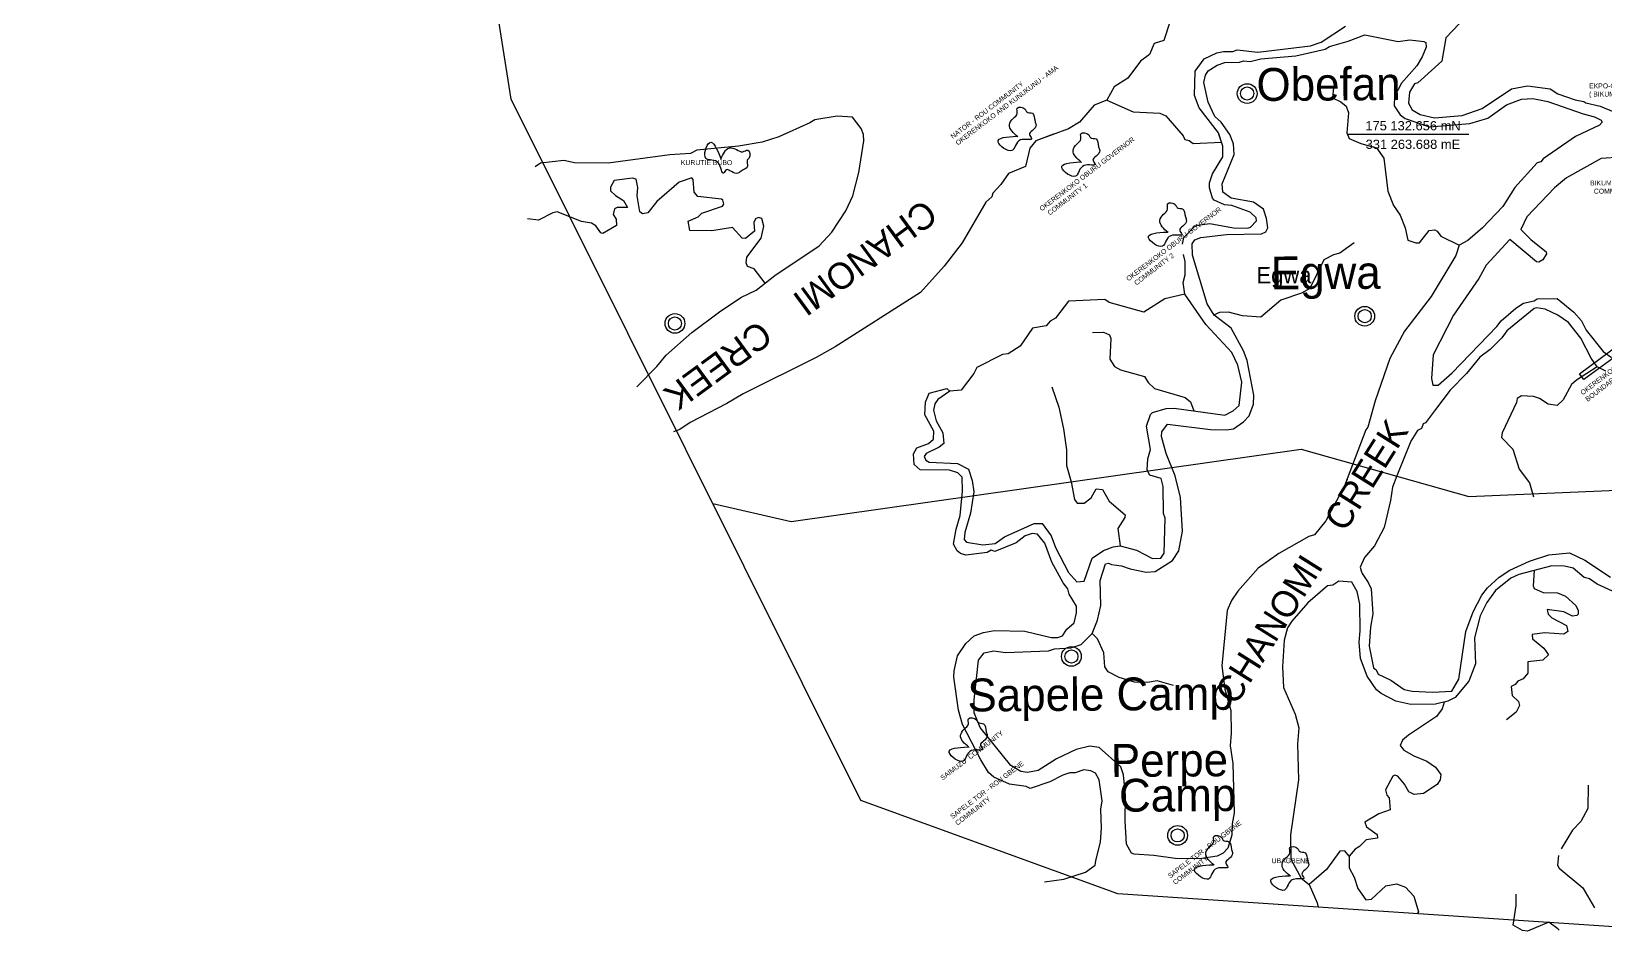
# Model space of a CAD drawing. Header units: metres. Extents: x 321186 to 621985, y 106829 to 204599.
# Drawn here: x 321256 to 333223, y 169049 to 175916 of the extents above; entities that cross this region are included whole.
import ezdxf
from ezdxf.enums import TextEntityAlignment as Align

# ---------------------------------------------------------------- set-up
doc = ezdxf.new("R2010")
doc.units = ezdxf.units.M
doc.header["$MEASUREMENT"] = 0
doc.layers.get('0').update_dxf_attribs({"linetype": 'CONTINUOUS'})
for name, color, linetype in [('11', 7, 'CONTINUOUS'), ('17', 7, 'CONTINUOUS'), ('18', 7, 'CONTINUOUS'), ('8', 7, 'CONTINUOUS'), ('RIG-LOC', 7, 'CONTINUOUS')]:
    doc.layers.add(name, color=color, linetype=linetype)
doc.styles.get("Standard").update_dxf_attribs({"font": 'txt', "height": 0.2})

# ---------------------------------------------------------------- blocks, each defined once
blk = doc.blocks.new('TOWNMR')
at = {"layer": '11', "color": 7, "linetype": 'Continuous'}
for radius in [75, 50]:
    blk.add_circle((1, 1), radius, dxfattribs=at)

msp = doc.modelspace()

# ---------------------------------------------------------------- linework, layer by layer
at = {"color": 7}
msp.add_line((331264, 175133), (332189, 175133), dxfattribs=at)
for points in [[(328759, 175114), (328696, 175205), (328723, 175253), (328755, 175293), (328755, 175332), (328815, 175324), (328827, 175304), (328870, 175293), (328890, 175233), (328898, 175205), (328870, 175162), (328847, 175130), (328863, 175102), (328779, 175090), (328715, 175009), (328610, 175074), (328751, 175118)], [(326499, 174940), (326566, 175029), (326620, 175017), (326667, 175000), (326705, 175012), (326716, 174953), (326701, 174936), (326704, 174890), (326654, 174853), (326630, 174836), (326580, 174849), (326542, 174862), (326521, 174838), (326483, 174913), (326386, 174949), (326414, 175069), (326500, 174948)], [(329243, 174919), (329180, 175010), (329207, 175058), (329239, 175097), (329239, 175137), (329299, 175129), (329311, 175109), (329355, 175097), (329374, 175038), (329382, 175010), (329355, 174966), (329331, 174935), (329347, 174907), (329263, 174895), (329199, 174814), (329094, 174878), (329235, 174923)], [(329903, 174385), (329840, 174476), (329867, 174524), (329899, 174564), (329899, 174603), (329959, 174595), (329971, 174576), (330014, 174564), (330034, 174504), (330042, 174476), (330014, 174433), (329991, 174401), (330007, 174373), (329923, 174361), (329859, 174280), (329754, 174345), (329895, 174389)], [(328388, 170466), (328324, 170558), (328352, 170605), (328384, 170645), (328384, 170684), (328443, 170677), (328455, 170657), (328499, 170645), (328519, 170585), (328527, 170558), (328499, 170514), (328475, 170482), (328491, 170454), (328407, 170442), (328343, 170361), (328238, 170426), (328380, 170470)], [(330254, 169569), (330190, 169660), (330218, 169708), (330250, 169748), (330250, 169787), (330310, 169779), (330321, 169759), (330365, 169748), (330385, 169688), (330393, 169660), (330365, 169617), (330341, 169585), (330357, 169557), (330274, 169545), (330209, 169464), (330104, 169529), (330246, 169573)], [(330833, 169485), (330769, 169577), (330797, 169624), (330829, 169664), (330829, 169703), (330888, 169696), (330900, 169676), (330944, 169664), (330964, 169604), (330972, 169577), (330944, 169533), (330920, 169501), (330936, 169473), (330853, 169461), (330788, 169380), (330683, 169445), (330825, 169489)]]:
    msp.add_spline(points, degree=3)
at = {"layer": '17', "color": 151, "linetype": 'Continuous'}
for points in [[(329916, 175986), (329871, 175848), (329796, 175823), (329760, 175739), (329693, 175690), (329595, 175561), (329492, 175493), (329437, 175393), (329339, 175354), (329228, 175226), (329144, 175175), (328897, 175083), (328851, 175027), (328817, 174888), (328689, 174835), (328629, 174750), (328568, 174685), (328561, 174657), (328515, 174615), (328337, 174307), (328198, 174130), (328020, 173929), (327371, 173516), (327226, 173435), (326670, 173158), (326547, 173084), (326267, 172939), (326189, 172886), (326140, 172868)], [(329916, 175986), (329871, 175848), (329796, 175823), (329760, 175739), (329693, 175690), (329595, 175561), (329492, 175493), (329437, 175393), (329339, 175354), (329228, 175226), (329144, 175175), (328897, 175083), (328851, 175027), (328817, 174888), (328689, 174835), (328629, 174750), (328568, 174685), (328561, 174657), (328515, 174615), (328337, 174307), (328198, 174130), (328020, 173929), (327371, 173516), (327226, 173435), (326670, 173158), (326547, 173084), (326267, 172939), (326189, 172886), (326140, 172868)], [(325861, 173211), (326014, 173365), (326084, 173451), (326279, 173624), (326490, 173782), (326653, 173890), (326768, 173947), (326912, 174058), (327248, 174283), (327344, 174389), (327450, 174550), (327505, 174665), (327550, 174843), (327588, 175083), (327585, 175130), (327568, 175178), (327501, 175263), (327385, 175272), (327215, 175244), (327178, 175219), (326941, 175113), (326814, 175074), (326635, 175043), (326317, 175013), (326270, 174987), (326112, 174977), (325643, 174913), (325387, 174916), (325306, 174933), (325129, 174914), (325087, 174885)], [(325861, 173211), (326014, 173365), (326084, 173451), (326279, 173624), (326490, 173782), (326653, 173890), (326768, 173947), (326912, 174058), (327248, 174283), (327344, 174389), (327450, 174550), (327505, 174665), (327550, 174843), (327588, 175083), (327585, 175130), (327568, 175178), (327501, 175263), (327385, 175272), (327215, 175244), (327178, 175219), (326941, 175113), (326814, 175074), (326635, 175043), (326317, 175013), (326270, 174987), (326112, 174977), (325643, 174913), (325387, 174916), (325306, 174933), (325129, 174914), (325087, 174885)], [(333197, 175241), (333204, 175226), (333184, 175203), (333001, 175116), (332756, 174947), (332739, 174924), (332711, 174916), (332539, 174729), (332449, 174583), (332295, 174420), (332182, 174325), (332117, 174289), (332091, 174209), (331904, 173898), (331701, 173635), (331589, 173427), (331478, 173104), (331422, 172903), (331407, 172882), (331245, 172458), (331102, 172190), (331016, 172085), (330973, 172071), (330744, 171943), (330587, 171831), (330433, 171655), (330386, 171583), (330353, 171508), (330311, 171087), (330334, 170909), (330379, 170748), (330383, 170575), (330375, 170477), (330394, 170343), (330406, 169969), (330390, 169883), (330387, 169797), (330357, 169700), (330321, 169662), (330276, 169638), (330142, 169617), (329956, 169620), (329795, 169644), (329645, 169653), (329623, 169662)], [(333197, 175241), (333204, 175226), (333184, 175203), (333001, 175116), (332756, 174947), (332739, 174924), (332711, 174916), (332539, 174729), (332449, 174583), (332295, 174420), (332182, 174325), (332117, 174289), (332091, 174209), (331904, 173898), (331701, 173635), (331589, 173427), (331478, 173104), (331422, 172903), (331407, 172882), (331245, 172458), (331102, 172190), (331016, 172085), (330973, 172071), (330744, 171943), (330587, 171831), (330433, 171655), (330386, 171583), (330353, 171508), (330311, 171087), (330334, 170909), (330379, 170748), (330383, 170575), (330375, 170477), (330394, 170343), (330406, 169969), (330390, 169883), (330387, 169797), (330357, 169700), (330321, 169662), (330276, 169638), (330142, 169617), (329956, 169620), (329795, 169644), (329645, 169653), (329623, 169662)], [(335238, 174626), (335143, 174648), (334833, 174679), (334778, 174713), (334746, 174759), (334691, 174809), (334642, 174871), (334600, 175004), (334627, 175177), (334611, 175194), (334350, 175100), (334237, 175083), (333995, 175023), (333908, 175018), (333645, 174978), (333196, 174948), (332933, 174802), (332842, 174725), (332632, 174505), (332587, 174408), (332601, 174394)], [(335238, 174626), (335143, 174648), (334833, 174679), (334778, 174713), (334746, 174759), (334691, 174809), (334642, 174871), (334600, 175004), (334627, 175177), (334611, 175194), (334350, 175100), (334237, 175083), (333995, 175023), (333908, 175018), (333645, 174978), (333196, 174948), (332933, 174802), (332842, 174725), (332632, 174505), (332587, 174408), (332601, 174394)], [(326985, 175133), (326941, 175113), (326814, 175074), (326635, 175043), (326317, 175013), (326270, 174987), (326112, 174977), (325643, 174913), (325387, 174916), (325306, 174933), (325129, 174914), (325087, 174885)], [(326985, 175133), (326941, 175113), (326814, 175074), (326635, 175043), (326317, 175013), (326270, 174987), (326112, 174977), (325643, 174913), (325387, 174916), (325306, 174933), (325129, 174914), (325087, 174885)], [(325861, 173211), (326014, 173365), (326084, 173451), (326279, 173624), (326490, 173782), (326653, 173890), (326768, 173947), (326912, 174058), (327248, 174283), (327344, 174389), (327450, 174550), (327505, 174665), (327550, 174843), (327588, 175083), (327585, 175130), (327584, 175133)], [(325861, 173211), (326014, 173365), (326084, 173451), (326279, 173624), (326490, 173782), (326653, 173890), (326768, 173947), (326912, 174058), (327248, 174283), (327344, 174389), (327450, 174550), (327505, 174665), (327550, 174843), (327588, 175083), (327585, 175130), (327584, 175133)], [(329031, 175133), (328897, 175083), (328851, 175027), (328817, 174888), (328689, 174835), (328629, 174750), (328568, 174685), (328561, 174657), (328515, 174615), (328337, 174307), (328198, 174130), (328020, 173929), (327371, 173516), (327226, 173435), (326670, 173158), (326547, 173084), (326267, 172939), (326189, 172886), (326140, 172868)], [(332501, 174331), (332323, 174136), (332267, 174035), (332074, 173757), (331920, 173453), (331905, 173275), (331916, 173224)], [(332501, 174331), (332323, 174136), (332267, 174035), (332074, 173757), (331920, 173453), (331905, 173275), (331916, 173224)], [(331937, 173037), (331861, 172937), (331842, 172928), (331831, 172893), (331800, 172877), (331749, 172797), (331642, 172532), (331609, 172447), (331595, 172345), (331545, 172140), (331473, 172001), (331396, 171912), (331363, 171837), (331372, 171809)], [(331937, 173037), (331861, 172937), (331842, 172928), (331831, 172893), (331800, 172877), (331749, 172797), (331642, 172532), (331609, 172447), (331595, 172345), (331545, 172140), (331473, 172001), (331396, 171912), (331363, 171837), (331372, 171809)], [(331264, 172506), (331245, 172458), (331102, 172190), (331016, 172085), (330973, 172071), (330744, 171943), (330587, 171831), (330433, 171655), (330386, 171583), (330353, 171508), (330311, 171087), (330334, 170909), (330379, 170748), (330383, 170575), (330375, 170477), (330394, 170343), (330406, 169969), (330390, 169883), (330387, 169797), (330357, 169700), (330321, 169662), (330276, 169638), (330142, 169617), (329956, 169620), (329795, 169644), (329645, 169653), (329623, 169662)], [(331264, 172506), (331245, 172458), (331102, 172190), (331016, 172085), (330973, 172071), (330744, 171943), (330587, 171831), (330433, 171655), (330386, 171583), (330353, 171508), (330311, 171087), (330334, 170909), (330379, 170748), (330383, 170575), (330375, 170477), (330394, 170343), (330406, 169969), (330390, 169883), (330387, 169797), (330357, 169700), (330321, 169662), (330276, 169638), (330142, 169617), (329956, 169620), (329795, 169644), (329645, 169653), (329623, 169662)], [(331299, 171723), (331299, 171723), (331202, 171731), (331156, 171701), (331115, 171696), (330965, 171567), (330844, 171428), (330812, 171377), (330785, 171283), (330774, 171078), (330781, 170921), (330869, 170719), (330898, 170614), (330888, 170494), (330894, 170218), (330833, 169800), (330835, 169616), (330915, 169471), (330976, 169422), (331037, 169282), (331043, 169250)], [(331299, 171723), (331299, 171723), (331202, 171731), (331156, 171701), (331115, 171696), (330965, 171567), (330844, 171428), (330812, 171377), (330785, 171283), (330774, 171078), (330781, 170921), (330869, 170719), (330898, 170614), (330888, 170494), (330894, 170218), (330833, 169800), (330835, 169616), (330915, 169471), (330976, 169422), (331037, 169282), (331043, 169250)], [(331299, 171723), (331299, 171723), (331202, 171731), (331156, 171701), (331115, 171696), (330965, 171567), (330844, 171428), (330812, 171377), (330785, 171283), (330774, 171078), (330781, 170921), (330869, 170719), (330898, 170614), (330888, 170494), (330894, 170218), (330833, 169800), (330835, 169616), (330915, 169471), (330976, 169422), (331037, 169282), (331043, 169250)], [(331299, 171723), (331299, 171723), (331202, 171731), (331156, 171701), (331115, 171696), (330965, 171567), (330844, 171428), (330812, 171377), (330785, 171283), (330774, 171078), (330781, 170921), (330869, 170719), (330898, 170614), (330888, 170494), (330894, 170218), (330833, 169800), (330835, 169616), (330915, 169471), (330976, 169422), (331037, 169282), (331043, 169250)], [(328961, 169443), (329110, 169462), (329275, 169517), (329347, 169570), (329354, 169603)], [(328961, 169443), (329110, 169462), (329275, 169517), (329347, 169570), (329354, 169603)], [(328961, 169443), (329110, 169462), (329275, 169517), (329347, 169570), (329354, 169603)]]:
    msp.add_lwpolyline(points, dxfattribs=at)
at = {"layer": '18', "color": 143, "linetype": 'Continuous'}
for points in [[(330012, 174297), (330021, 174347), (330102, 174428), (330127, 174442), (330219, 174453), (330399, 174421), (330506, 174417), (330529, 174427), (330575, 174473), (330572, 174498), (330526, 174540), (330388, 174591), (330331, 174597), (330252, 174631), (330240, 174647), (330217, 174725), (330217, 174764), (330241, 174832), (330319, 174960), (330319, 175043), (330285, 175143), (330140, 175335), (330103, 175428), (330109, 175614), (330177, 175707), (330273, 175753), (330325, 175764), (330395, 175763), (330428, 175775), (330584, 175759), (330987, 175805), (331066, 175833), (331253, 175955)], [(330012, 174297), (330021, 174347), (330102, 174428), (330127, 174442), (330219, 174453), (330399, 174421), (330506, 174417), (330529, 174427), (330575, 174473), (330572, 174498), (330526, 174540), (330388, 174591), (330331, 174597), (330252, 174631), (330240, 174647), (330217, 174725), (330217, 174764), (330241, 174832), (330319, 174960), (330319, 175043), (330285, 175143), (330140, 175335), (330103, 175428), (330109, 175614), (330177, 175707), (330273, 175753), (330325, 175764), (330395, 175763), (330428, 175775), (330584, 175759), (330987, 175805), (331066, 175833), (331253, 175955)], [(332117, 175974), (332015, 175868), (331986, 175690), (331802, 175524), (331776, 175516), (331738, 175453), (331731, 175370), (331758, 175319), (331820, 175283), (331929, 175259), (332140, 175276), (332291, 175328), (332515, 175478), (332636, 175501), (332809, 175480), (332867, 175440), (333000, 175395), (333066, 175383), (333079, 175372), (333188, 175348), (333294, 175303)], [(332117, 175974), (332015, 175868), (331986, 175690), (331802, 175524), (331776, 175516), (331738, 175453), (331731, 175370), (331758, 175319), (331820, 175283), (331929, 175259), (332140, 175276), (332291, 175328), (332515, 175478), (332636, 175501), (332809, 175480), (332867, 175440), (333000, 175395), (333066, 175383), (333079, 175372), (333188, 175348), (333294, 175303)], [(330088, 174213), (330085, 174299), (330106, 174330), (330151, 174348), (330346, 174369), (330613, 174375), (330647, 174391), (330660, 174421), (330652, 174493), (330627, 174563), (330553, 174615), (330383, 174647), (330320, 174692), (330313, 174756), (330404, 174979), (330400, 175061), (330373, 175132), (330306, 175224), (330257, 175267), (330208, 175378), (330175, 175526), (330186, 175583), (330208, 175615), (330275, 175659), (330335, 175680), (330445, 175682), (330478, 175693), (330527, 175688), (330609, 175707), (330875, 175730), (331097, 175780), (331130, 175802), (331273, 175842), (331399, 175891), (331653, 175840), (331742, 175851), (331849, 175840), (331862, 175831), (331866, 175795), (331836, 175722), (331794, 175655), (331678, 175521), (331626, 175421), (331623, 175350), (331668, 175281), (331707, 175254), (331891, 175189), (332198, 175214), (332335, 175255), (332477, 175356), (332590, 175400), (332677, 175406), (332791, 175382), (333059, 175288), (333146, 175265), (333197, 175241)], [(330088, 174213), (330085, 174299), (330106, 174330), (330151, 174348), (330346, 174369), (330613, 174375), (330647, 174391), (330660, 174421), (330652, 174493), (330627, 174563), (330553, 174615), (330383, 174647), (330320, 174692), (330313, 174756), (330404, 174979), (330400, 175061), (330373, 175132), (330306, 175224), (330257, 175267), (330208, 175378), (330175, 175526), (330186, 175583), (330208, 175615), (330275, 175659), (330335, 175680), (330445, 175682), (330478, 175693), (330527, 175688), (330609, 175707), (330875, 175730), (331097, 175780), (331130, 175802), (331273, 175842), (331399, 175891), (331653, 175840), (331742, 175851), (331849, 175840), (331862, 175831), (331866, 175795), (331836, 175722), (331794, 175655), (331678, 175521), (331626, 175421), (331623, 175350), (331668, 175281), (331707, 175254), (331891, 175189), (332198, 175214), (332335, 175255), (332477, 175356), (332590, 175400), (332677, 175406), (332791, 175382), (333059, 175288), (333146, 175265), (333197, 175241)], [(331161, 175490), (331153, 175411), (331216, 175379), (331256, 175347), (331274, 175297), (331263, 175143), (331280, 175102), (331368, 175063), (331488, 175031), (331544, 174952), (331573, 174701), (331616, 174592), (331668, 174518), (331705, 174422), (331726, 174328), (331787, 174306), (331816, 174307), (331889, 174401), (331931, 174405), (331950, 174396), (331978, 174357), (332117, 174289)], [(331161, 175490), (331153, 175411), (331216, 175379), (331256, 175347), (331274, 175297), (331263, 175143), (331280, 175102), (331368, 175063), (331488, 175031), (331544, 174952), (331573, 174701), (331616, 174592), (331668, 174518), (331705, 174422), (331726, 174328), (331787, 174306), (331816, 174307), (331889, 174401), (331931, 174405), (331950, 174396), (331978, 174357), (332117, 174289)], [(329437, 175393), (329638, 175304), (329839, 175294), (329886, 175274), (330017, 175120), (330029, 175093), (330064, 175086), (330093, 175062), (330308, 175074)], [(329437, 175393), (329638, 175304), (329839, 175294), (329886, 175274), (330017, 175120), (330029, 175093), (330064, 175086), (330093, 175062), (330308, 175074)], [(330006, 175133), (330017, 175120), (330029, 175093), (330064, 175086), (330093, 175062), (330308, 175074)], [(330006, 175133), (330017, 175120), (330029, 175093), (330064, 175086), (330093, 175062), (330308, 175074)], [(330012, 174297), (330021, 174347), (330102, 174428), (330127, 174442), (330219, 174453), (330399, 174421), (330506, 174417), (330529, 174427), (330575, 174473), (330572, 174498), (330526, 174540), (330388, 174591), (330331, 174597), (330252, 174631), (330240, 174647), (330217, 174725), (330217, 174764), (330241, 174832), (330319, 174960), (330319, 175043), (330288, 175133)], [(330012, 174297), (330021, 174347), (330102, 174428), (330127, 174442), (330219, 174453), (330399, 174421), (330506, 174417), (330529, 174427), (330575, 174473), (330572, 174498), (330526, 174540), (330388, 174591), (330331, 174597), (330252, 174631), (330240, 174647), (330217, 174725), (330217, 174764), (330241, 174832), (330319, 174960), (330319, 175043), (330288, 175133)], [(330088, 174213), (330085, 174299), (330106, 174330), (330151, 174348), (330346, 174369), (330613, 174375), (330647, 174391), (330660, 174421), (330652, 174493), (330627, 174563), (330553, 174615), (330383, 174647), (330320, 174692), (330313, 174756), (330404, 174979), (330400, 175061), (330373, 175132), (330373, 175133)], [(330088, 174213), (330085, 174299), (330106, 174330), (330151, 174348), (330346, 174369), (330613, 174375), (330647, 174391), (330660, 174421), (330652, 174493), (330627, 174563), (330553, 174615), (330383, 174647), (330320, 174692), (330313, 174756), (330404, 174979), (330400, 175061), (330373, 175132), (330373, 175133)], [(326837, 174000), (326754, 174109), (326703, 174127), (326693, 174155), (326698, 174198), (326807, 174342), (326826, 174434), (326812, 174493), (326787, 174499), (326763, 174490), (326752, 174462), (326756, 174395), (326689, 174340), (326663, 174343), (326589, 174423), (326431, 174398), (326265, 174400), (326252, 174472), (326328, 174505), (326356, 174533), (326512, 174586), (326522, 174602), (326515, 174631), (326504, 174640), (326326, 174660), (326298, 174692), (326289, 174788), (326279, 174802), (326183, 174769), (326012, 174620), (325946, 174534), (325905, 174528), (325884, 174542), (325863, 174665), (325869, 174727), (325857, 174791), (325829, 174800), (325689, 174781), (325660, 174731), (325661, 174703), (325699, 174667), (325760, 174629), (325789, 174576), (325711, 174576), (325690, 174565), (325682, 174522), (325703, 174486), (325707, 174438), (325602, 174377), (325586, 174382), (325548, 174435), (325517, 174457), (325440, 174468), (325256, 174542), (325223, 174536), (325113, 174479), (325029, 174490)], [(326837, 174000), (326754, 174109), (326703, 174127), (326693, 174155), (326698, 174198), (326807, 174342), (326826, 174434), (326812, 174493), (326787, 174499), (326763, 174490), (326752, 174462), (326756, 174395), (326689, 174340), (326663, 174343), (326589, 174423), (326431, 174398), (326265, 174400), (326252, 174472), (326328, 174505), (326356, 174533), (326512, 174586), (326522, 174602), (326515, 174631), (326504, 174640), (326326, 174660), (326298, 174692), (326289, 174788), (326279, 174802), (326183, 174769), (326012, 174620), (325946, 174534), (325905, 174528), (325884, 174542), (325863, 174665), (325869, 174727), (325857, 174791), (325829, 174800), (325689, 174781), (325660, 174731), (325661, 174703), (325699, 174667), (325760, 174629), (325789, 174576), (325711, 174576), (325690, 174565), (325682, 174522), (325703, 174486), (325707, 174438), (325602, 174377), (325586, 174382), (325548, 174435), (325517, 174457), (325440, 174468), (325256, 174542), (325223, 174536), (325113, 174479), (325029, 174490)], [(332601, 174394), (332662, 174331), (332779, 174237), (332780, 174222), (332754, 174176), (332723, 174159), (332706, 174163), (332501, 174331)], [(332601, 174394), (332662, 174331), (332779, 174237), (332780, 174222), (332754, 174176), (332723, 174159), (332706, 174163), (332501, 174331)], [(331318, 174307), (331210, 174228), (331160, 174216), (331087, 174178), (330981, 173958), (330918, 173923), (330761, 173869), (330607, 173742), (330469, 173750), (330362, 173779), (330293, 173777), (330252, 173758)], [(331318, 174307), (331210, 174228), (331160, 174216), (331087, 174178), (330981, 173958), (330918, 173923), (330761, 173869), (330607, 173742), (330469, 173750), (330362, 173779), (330293, 173777), (330252, 173758)], [(331318, 174307), (331210, 174228), (331160, 174216), (331087, 174178), (330981, 173958), (330918, 173923), (330761, 173869), (330607, 173742), (330469, 173750), (330362, 173779), (330293, 173777), (330252, 173758)], [(331318, 174307), (331210, 174228), (331160, 174216), (331087, 174178), (330981, 173958), (330918, 173923), (330761, 173869), (330607, 173742), (330469, 173750), (330362, 173779), (330293, 173777), (330252, 173758)], [(329354, 169603), (329388, 169748), (329396, 169850), (329392, 169996), (329402, 170059), (329378, 170218), (329351, 170271), (329314, 170287), (329261, 170295), (329196, 170272), (329156, 170273), (329101, 170255), (329002, 170204), (328852, 170154), (328823, 170167), (328697, 170186), (328697, 170186), (328578, 170240), (328536, 170276), (328478, 170370), (328338, 170640), (328307, 170750), (328273, 171001), (328274, 171048), (328301, 171162), (328363, 171257), (328427, 171314), (328497, 171341), (328583, 171356), (328812, 171350), (329013, 171303), (329063, 171302), (329100, 171316), (329133, 171367), (329187, 171415), (329206, 171489), (329205, 171542), (329151, 171633), (329139, 171672), (329103, 171719), (329018, 171876), (328964, 172021), (328909, 172089), (328869, 172093), (328816, 172077), (328746, 172023), (328584, 171958), (328556, 171968), (328526, 171949), (328365, 171929), (328322, 171941), (328297, 171961), (328269, 172013), (328290, 172127), (328321, 172232), (328338, 172417), (328337, 172523), (328303, 172557), (328239, 172576), (328016, 172579), (327972, 172620), (327965, 172701), (327992, 172745), (328081, 172780), (328117, 172812), (328120, 172872), (328051, 172997), (328058, 173094), (328086, 173163), (328219, 173198), (328241, 173178), (328150, 173113), (328129, 173080), (328119, 173033), (328139, 172952), (328190, 172861), (328197, 172779), (328160, 172750), (328061, 172702), (328047, 172681), (328060, 172652), (328084, 172637), (328300, 172626), (328383, 172585), (328412, 172497), (328425, 172410), (328399, 172250), (328356, 172101), (328352, 172049), (328369, 172028), (328493, 172009), (328586, 172019), (328657, 172068), (328883, 172169), (328945, 172170), (329014, 172076), (329046, 171988), (329144, 171796), (329207, 171725), (329264, 171732), (329325, 171906), (329412, 171965), (329485, 171992), (329538, 172000), (329663, 171968), (329785, 171903), (329848, 171906), (329872, 171945), (329879, 172212), (329867, 172246), (329865, 172453), (329849, 172512), (329764, 172539), (329744, 172577), (329749, 172663), (329768, 172734), (329739, 172912), (329739, 172912), (329769, 173000), (329783, 173015), (329889, 173046), (329949, 173049), (330334, 172995), (330397, 173027), (330443, 173068), (330463, 173247), (330434, 173376), (330387, 173471), (330190, 173684), (330029, 173916), (330018, 174004), (330033, 174062), (330032, 174164), (330020, 174219)], [(329354, 169603), (329388, 169748), (329396, 169850), (329392, 169996), (329402, 170059), (329378, 170218), (329351, 170271), (329314, 170287), (329261, 170295), (329196, 170272), (329156, 170273), (329101, 170255), (329002, 170204), (328852, 170154), (328823, 170167), (328697, 170186), (328697, 170186), (328578, 170240), (328536, 170276), (328478, 170370), (328338, 170640), (328307, 170750), (328273, 171001), (328274, 171048), (328301, 171162), (328363, 171257), (328427, 171314), (328497, 171341), (328583, 171356), (328812, 171350), (329013, 171303), (329063, 171302), (329100, 171316), (329133, 171367), (329187, 171415), (329206, 171489), (329205, 171542), (329151, 171633), (329139, 171672), (329103, 171719), (329018, 171876), (328964, 172021), (328909, 172089), (328869, 172093), (328816, 172077), (328746, 172023), (328584, 171958), (328556, 171968), (328526, 171949), (328365, 171929), (328322, 171941), (328297, 171961), (328269, 172013), (328290, 172127), (328321, 172232), (328338, 172417), (328337, 172523), (328303, 172557), (328239, 172576), (328016, 172579), (327972, 172620), (327965, 172701), (327992, 172745), (328081, 172780), (328117, 172812), (328120, 172872), (328051, 172997), (328058, 173094), (328086, 173163), (328219, 173198), (328241, 173178), (328150, 173113), (328129, 173080), (328119, 173033), (328139, 172952), (328190, 172861), (328197, 172779), (328160, 172750), (328061, 172702), (328047, 172681), (328060, 172652), (328084, 172637), (328300, 172626), (328383, 172585), (328412, 172497), (328425, 172410), (328399, 172250), (328356, 172101), (328352, 172049), (328369, 172028), (328493, 172009), (328586, 172019), (328657, 172068), (328883, 172169), (328945, 172170), (329014, 172076), (329046, 171988), (329144, 171796), (329207, 171725), (329264, 171732), (329325, 171906), (329412, 171965), (329485, 171992), (329538, 172000), (329663, 171968), (329785, 171903), (329848, 171906), (329872, 171945), (329879, 172212), (329867, 172246), (329865, 172453), (329849, 172512), (329764, 172539), (329744, 172577), (329749, 172663), (329768, 172734), (329739, 172912), (329739, 172912), (329769, 173000), (329783, 173015), (329889, 173046), (329949, 173049), (330334, 172995), (330397, 173027), (330443, 173068), (330463, 173247), (330434, 173376), (330387, 173471), (330190, 173684), (330029, 173916), (330018, 174004), (330033, 174062), (330032, 174164), (330020, 174219)], [(329354, 169603), (329388, 169748), (329396, 169850), (329392, 169996), (329402, 170059), (329378, 170218), (329351, 170271), (329314, 170287), (329261, 170295), (329196, 170272), (329156, 170273), (329101, 170255), (329002, 170204), (328852, 170154), (328823, 170167), (328697, 170186), (328697, 170186), (328578, 170240), (328536, 170276), (328478, 170370), (328338, 170640), (328307, 170750), (328273, 171001), (328274, 171048), (328301, 171162), (328363, 171257), (328427, 171314), (328497, 171341), (328583, 171356), (328812, 171350), (329013, 171303), (329063, 171302), (329100, 171316), (329133, 171367), (329187, 171415), (329206, 171489), (329205, 171542), (329151, 171633), (329139, 171672), (329103, 171719), (329018, 171876), (328964, 172021), (328909, 172089), (328869, 172093), (328816, 172077), (328746, 172023), (328584, 171958), (328556, 171968), (328526, 171949), (328365, 171929), (328322, 171941), (328297, 171961), (328269, 172013), (328290, 172127), (328321, 172232), (328338, 172417), (328337, 172523), (328303, 172557), (328239, 172576), (328016, 172579), (327972, 172620), (327965, 172701), (327992, 172745), (328081, 172780), (328117, 172812), (328120, 172872), (328051, 172997), (328058, 173094), (328086, 173163), (328219, 173198), (328241, 173178), (328150, 173113), (328129, 173080), (328119, 173033), (328139, 172952), (328190, 172861), (328197, 172779), (328160, 172750), (328061, 172702), (328047, 172681), (328060, 172652), (328084, 172637), (328300, 172626), (328383, 172585), (328412, 172497), (328425, 172410), (328399, 172250), (328356, 172101), (328352, 172049), (328369, 172028), (328493, 172009), (328586, 172019), (328657, 172068), (328883, 172169), (328945, 172170), (329014, 172076), (329046, 171988), (329144, 171796), (329207, 171725), (329264, 171732), (329325, 171906), (329412, 171965), (329485, 171992), (329538, 172000), (329663, 171968), (329785, 171903), (329848, 171906), (329872, 171945), (329879, 172212), (329867, 172246), (329865, 172453), (329849, 172512), (329764, 172539), (329744, 172577), (329749, 172663), (329768, 172734), (329739, 172912), (329739, 172912), (329769, 173000), (329783, 173015), (329889, 173046), (329949, 173049), (330334, 172995), (330397, 173027), (330443, 173068), (330463, 173247), (330434, 173376), (330387, 173471), (330190, 173684), (330029, 173916), (330018, 174004), (330033, 174062), (330032, 174164), (330020, 174219)], [(329354, 169603), (329388, 169748), (329396, 169850), (329392, 169996), (329402, 170059), (329378, 170218), (329351, 170271), (329314, 170287), (329261, 170295), (329196, 170272), (329156, 170273), (329101, 170255), (329002, 170204), (328852, 170154), (328823, 170167), (328697, 170186), (328697, 170186), (328578, 170240), (328536, 170276), (328478, 170370), (328338, 170640), (328307, 170750), (328273, 171001), (328274, 171048), (328301, 171162), (328363, 171257), (328427, 171314), (328497, 171341), (328583, 171356), (328812, 171350), (329013, 171303), (329063, 171302), (329100, 171316), (329133, 171367), (329187, 171415), (329206, 171489), (329205, 171542), (329151, 171633), (329139, 171672), (329103, 171719), (329018, 171876), (328964, 172021), (328909, 172089), (328869, 172093), (328816, 172077), (328746, 172023), (328584, 171958), (328556, 171968), (328526, 171949), (328365, 171929), (328322, 171941), (328297, 171961), (328269, 172013), (328290, 172127), (328321, 172232), (328338, 172417), (328337, 172523), (328303, 172557), (328239, 172576), (328016, 172579), (327972, 172620), (327965, 172701), (327992, 172745), (328081, 172780), (328117, 172812), (328120, 172872), (328051, 172997), (328058, 173094), (328086, 173163), (328219, 173198), (328241, 173178), (328150, 173113), (328129, 173080), (328119, 173033), (328139, 172952), (328190, 172861), (328197, 172779), (328160, 172750), (328061, 172702), (328047, 172681), (328060, 172652), (328084, 172637), (328300, 172626), (328383, 172585), (328412, 172497), (328425, 172410), (328399, 172250), (328356, 172101), (328352, 172049), (328369, 172028), (328493, 172009), (328586, 172019), (328657, 172068), (328883, 172169), (328945, 172170), (329014, 172076), (329046, 171988), (329144, 171796), (329207, 171725), (329264, 171732), (329325, 171906), (329412, 171965), (329485, 171992), (329538, 172000), (329663, 171968), (329785, 171903), (329848, 171906), (329872, 171945), (329879, 172212), (329867, 172246), (329865, 172453), (329849, 172512), (329764, 172539), (329744, 172577), (329749, 172663), (329768, 172734), (329739, 172912), (329739, 172912), (329769, 173000), (329783, 173015), (329889, 173046), (329949, 173049), (330334, 172995), (330397, 173027), (330443, 173068), (330463, 173247), (330434, 173376), (330387, 173471), (330190, 173684), (330029, 173916), (330018, 174004), (330033, 174062), (330032, 174164), (330020, 174219)], [(329623, 169662), (329585, 169730), (329585, 169730), (329576, 169906), (329578, 170099), (329563, 170256), (329542, 170318), (329377, 170464), (329306, 170474), (329202, 170451), (329053, 170378), (328914, 170291), (328832, 170274), (328782, 170283), (328705, 170327), (328474, 170617), (328426, 170730), (328428, 170828), (328459, 171131), (328504, 171186), (328577, 171200), (328665, 171187), (328992, 171200), (329038, 171215), (329163, 171225), (329241, 171250), (329326, 171333), (329366, 171435), (329390, 171545), (329385, 171737), (329426, 171864), (329448, 171867), (329471, 171857), (329548, 171849), (329615, 171825), (329736, 171800), (329804, 171805), (329935, 171889), (329985, 171962), (330012, 172113), (329997, 172368), (329955, 172532), (329887, 172703), (329853, 172832), (329856, 172868), (329899, 172927), (330226, 172886), (330348, 172882), (330399, 172891), (330477, 172945), (330518, 172990), (330551, 173078), (330554, 173147), (330504, 173410), (330476, 173485), (330382, 173657), (330253, 173756), (330199, 173842), (330088, 174213)], [(329623, 169662), (329585, 169730), (329585, 169730), (329576, 169906), (329578, 170099), (329563, 170256), (329542, 170318), (329377, 170464), (329306, 170474), (329202, 170451), (329053, 170378), (328914, 170291), (328832, 170274), (328782, 170283), (328705, 170327), (328474, 170617), (328426, 170730), (328428, 170828), (328459, 171131), (328504, 171186), (328577, 171200), (328665, 171187), (328992, 171200), (329038, 171215), (329163, 171225), (329241, 171250), (329326, 171333), (329366, 171435), (329390, 171545), (329385, 171737), (329426, 171864), (329448, 171867), (329471, 171857), (329548, 171849), (329615, 171825), (329736, 171800), (329804, 171805), (329935, 171889), (329985, 171962), (330012, 172113), (329997, 172368), (329955, 172532), (329887, 172703), (329853, 172832), (329856, 172868), (329899, 172927), (330226, 172886), (330348, 172882), (330399, 172891), (330477, 172945), (330518, 172990), (330551, 173078), (330554, 173147), (330504, 173410), (330476, 173485), (330382, 173657), (330253, 173756), (330199, 173842), (330088, 174213)], [(329623, 169662), (329585, 169730), (329585, 169730), (329576, 169906), (329578, 170099), (329563, 170256), (329542, 170318), (329377, 170464), (329306, 170474), (329202, 170451), (329053, 170378), (328914, 170291), (328832, 170274), (328782, 170283), (328705, 170327), (328474, 170617), (328426, 170730), (328428, 170828), (328459, 171131), (328504, 171186), (328577, 171200), (328665, 171187), (328992, 171200), (329038, 171215), (329163, 171225), (329241, 171250), (329326, 171333), (329366, 171435), (329390, 171545), (329385, 171737), (329426, 171864), (329448, 171867), (329471, 171857), (329548, 171849), (329615, 171825), (329736, 171800), (329804, 171805), (329935, 171889), (329985, 171962), (330012, 172113), (329997, 172368), (329955, 172532), (329887, 172703), (329853, 172832), (329856, 172868), (329899, 172927), (330226, 172886), (330348, 172882), (330399, 172891), (330477, 172945), (330518, 172990), (330551, 173078), (330554, 173147), (330504, 173410), (330476, 173485), (330382, 173657), (330253, 173756), (330199, 173842), (330088, 174213)], [(329623, 169662), (329585, 169730), (329585, 169730), (329576, 169906), (329578, 170099), (329563, 170256), (329542, 170318), (329377, 170464), (329306, 170474), (329202, 170451), (329053, 170378), (328914, 170291), (328832, 170274), (328782, 170283), (328705, 170327), (328474, 170617), (328426, 170730), (328428, 170828), (328459, 171131), (328504, 171186), (328577, 171200), (328665, 171187), (328992, 171200), (329038, 171215), (329163, 171225), (329241, 171250), (329326, 171333), (329366, 171435), (329390, 171545), (329385, 171737), (329426, 171864), (329448, 171867), (329471, 171857), (329548, 171849), (329615, 171825), (329736, 171800), (329804, 171805), (329935, 171889), (329985, 171962), (330012, 172113), (329997, 172368), (329955, 172532), (329887, 172703), (329853, 172832), (329856, 172868), (329899, 172927), (330226, 172886), (330348, 172882), (330399, 172891), (330477, 172945), (330518, 172990), (330551, 173078), (330554, 173147), (330504, 173410), (330476, 173485), (330382, 173657), (330253, 173756), (330199, 173842), (330088, 174213)], [(330029, 173916), (329877, 173880), (329717, 173779), (329454, 173853), (329421, 173875), (329146, 173863), (329045, 173734), (329006, 173710), (328975, 173674), (328871, 173658), (328777, 173519), (328686, 173461), (328642, 173456), (328447, 173357), (328424, 173311), (328329, 173185), (328241, 173178)], [(330029, 173916), (329877, 173880), (329717, 173779), (329454, 173853), (329421, 173875), (329146, 173863), (329045, 173734), (329006, 173710), (328975, 173674), (328871, 173658), (328777, 173519), (328686, 173461), (328642, 173456), (328447, 173357), (328424, 173311), (328329, 173185), (328241, 173178)], [(330029, 173916), (329877, 173880), (329717, 173779), (329454, 173853), (329421, 173875), (329146, 173863), (329045, 173734), (329006, 173710), (328975, 173674), (328871, 173658), (328777, 173519), (328686, 173461), (328642, 173456), (328447, 173357), (328424, 173311), (328329, 173185), (328241, 173178)], [(330029, 173916), (329877, 173880), (329717, 173779), (329454, 173853), (329421, 173875), (329146, 173863), (329045, 173734), (329006, 173710), (328975, 173674), (328871, 173658), (328777, 173519), (328686, 173461), (328642, 173456), (328447, 173357), (328424, 173311), (328329, 173185), (328241, 173178)], [(331916, 173224), (331958, 173223), (332063, 173317), (332404, 173670), (332435, 173713), (332548, 173810), (332607, 173847), (332688, 173866), (332710, 173881), (332863, 173882), (332990, 173778), (333047, 173713), (333083, 173642), (333213, 173480), (333276, 173435)], [(331916, 173224), (331958, 173223), (332063, 173317), (332404, 173670), (332435, 173713), (332548, 173810), (332607, 173847), (332688, 173866), (332710, 173881), (332863, 173882), (332990, 173778), (333047, 173713), (333083, 173642), (333213, 173480), (333276, 173435)], [(333232, 173330), (333167, 173364), (333122, 173429), (333042, 173581), (332948, 173701), (332867, 173755), (332770, 173802), (332705, 173813), (332687, 173808), (332479, 173638), (332442, 173584), (332353, 173495), (332274, 173437), (332172, 173312), (332049, 173185), (331937, 173037)], [(333232, 173330), (333167, 173364), (333122, 173429), (333042, 173581), (332948, 173701), (332867, 173755), (332770, 173802), (332705, 173813), (332687, 173808), (332479, 173638), (332442, 173584), (332353, 173495), (332274, 173437), (332172, 173312), (332049, 173185), (331937, 173037)], [(329327, 173623), (329412, 173627), (329456, 173607), (329467, 173579), (329458, 173420), (329495, 173365), (329541, 173340), (329724, 173290), (329752, 173244), (329799, 173199), (330033, 173129), (330073, 173096), (330099, 173028)], [(329327, 173623), (329412, 173627), (329456, 173607), (329467, 173579), (329458, 173420), (329495, 173365), (329541, 173340), (329724, 173290), (329752, 173244), (329799, 173199), (330033, 173129), (330073, 173096), (330099, 173028)], [(329327, 173623), (329412, 173627), (329456, 173607), (329467, 173579), (329458, 173420), (329495, 173365), (329541, 173340), (329724, 173290), (329752, 173244), (329799, 173199), (330033, 173129), (330073, 173096), (330099, 173028)], [(329327, 173623), (329412, 173627), (329456, 173607), (329467, 173579), (329458, 173420), (329495, 173365), (329541, 173340), (329724, 173290), (329752, 173244), (329799, 173199), (330033, 173129), (330073, 173096), (330099, 173028)], [(333167, 173364), (333009, 173262), (332971, 173228), (332909, 173112), (332862, 173069), (332794, 173079), (332727, 173121), (332682, 173136), (332590, 173142), (332558, 173121), (332552, 173092), (332444, 172861), (332438, 172824), (332524, 172735), (332573, 172585), (332652, 172480), (332682, 172373)], [(333167, 173364), (333009, 173262), (332971, 173228), (332909, 173112), (332862, 173069), (332794, 173079), (332727, 173121), (332682, 173136), (332590, 173142), (332558, 173121), (332552, 173092), (332444, 172861), (332438, 172824), (332524, 172735), (332573, 172585), (332652, 172480), (332682, 172373)], [(329018, 173211), (329071, 173056), (329107, 172892), (329130, 172732), (329129, 172612), (329165, 172487), (329191, 172353), (329212, 172324), (329264, 172325), (329318, 172365), (329355, 172434), (329403, 172428), (329454, 172339), (329575, 172235), (329574, 172217), (329520, 172133), (329538, 172000)], [(329018, 173211), (329071, 173056), (329107, 172892), (329130, 172732), (329129, 172612), (329165, 172487), (329191, 172353), (329212, 172324), (329264, 172325), (329318, 172365), (329355, 172434), (329403, 172428), (329454, 172339), (329575, 172235), (329574, 172217), (329520, 172133), (329538, 172000)], [(329018, 173211), (329071, 173056), (329107, 172892), (329130, 172732), (329129, 172612), (329165, 172487), (329191, 172353), (329212, 172324), (329264, 172325), (329318, 172365), (329355, 172434), (329403, 172428), (329454, 172339), (329575, 172235), (329574, 172217), (329520, 172133), (329538, 172000)], [(329018, 173211), (329071, 173056), (329107, 172892), (329130, 172732), (329129, 172612), (329165, 172487), (329191, 172353), (329212, 172324), (329264, 172325), (329318, 172365), (329355, 172434), (329403, 172428), (329454, 172339), (329575, 172235), (329574, 172217), (329520, 172133), (329538, 172000)], [(333283, 171654), (333166, 171709), (333107, 171749), (333068, 171760), (332984, 171829), (332918, 171846), (332821, 171849), (332570, 171782), (332510, 171753), (332392, 171661), (332328, 171569), (332277, 171467), (332234, 171301), (332241, 171102), (332190, 170971), (332085, 170846), (332031, 170818), (331936, 170795), (331748, 170792), (331635, 170817), (331524, 170875), (331488, 170904), (331417, 171009), (331367, 171142), (331356, 171267), (331364, 171354), (331361, 171555), (331340, 171653), (331299, 171723)], [(333283, 171654), (333166, 171709), (333107, 171749), (333068, 171760), (332984, 171829), (332918, 171846), (332821, 171849), (332570, 171782), (332510, 171753), (332392, 171661), (332328, 171569), (332277, 171467), (332234, 171301), (332241, 171102), (332190, 170971), (332085, 170846), (332031, 170818), (331936, 170795), (331748, 170792), (331635, 170817), (331524, 170875), (331488, 170904), (331417, 171009), (331367, 171142), (331356, 171267), (331364, 171354), (331361, 171555), (331340, 171653), (331299, 171723)], [(331372, 171809), (331379, 171790), (331425, 171722), (331446, 171672), (331460, 171483), (331441, 171381), (331433, 171236), (331466, 171071), (331485, 171056), (331500, 171023), (331597, 170978), (331699, 170907), (331759, 170895), (331916, 170886), (332060, 170894), (332113, 170984), (332167, 171349), (332224, 171499), (332288, 171625), (332333, 171681), (332422, 171762), (332501, 171815), (332652, 171883), (332798, 171931), (332956, 171948), (333072, 171890), (333267, 171762)], [(331372, 171809), (331379, 171790), (331425, 171722), (331446, 171672), (331460, 171483), (331441, 171381), (331433, 171236), (331466, 171071), (331485, 171056), (331500, 171023), (331597, 170978), (331699, 170907), (331759, 170895), (331916, 170886), (332060, 170894), (332113, 170984), (332167, 171349), (332224, 171499), (332288, 171625), (332333, 171681), (332422, 171762), (332501, 171815), (332652, 171883), (332798, 171931), (332956, 171948), (333072, 171890), (333267, 171762)], [(332688, 171814), (332679, 171696), (332686, 171676), (332755, 171644), (332865, 171642), (332926, 171616), (333003, 171545), (333021, 171509), (333023, 171481), (333013, 171471), (332979, 171464), (332912, 171498), (332785, 171516), (332794, 171481), (332821, 171451), (332933, 171394), (332943, 171347), (332914, 171327), (332766, 171339), (332673, 171325), (332675, 171293), (332761, 171220), (332796, 171171), (332754, 171129), (332640, 171117), (332638, 171030), (332604, 170987), (332564, 170971), (332542, 170945), (332512, 170930), (332519, 170861), (332568, 170815), (332576, 170784), (332551, 170734), (332476, 170676)], [(332688, 171814), (332679, 171696), (332686, 171676), (332755, 171644), (332865, 171642), (332926, 171616), (333003, 171545), (333021, 171509), (333023, 171481), (333013, 171471), (332979, 171464), (332912, 171498), (332785, 171516), (332794, 171481), (332821, 171451), (332933, 171394), (332943, 171347), (332914, 171327), (332766, 171339), (332673, 171325), (332675, 171293), (332761, 171220), (332796, 171171), (332754, 171129), (332640, 171117), (332638, 171030), (332604, 170987), (332564, 170971), (332542, 170945), (332512, 170930), (332519, 170861), (332568, 170815), (332576, 170784), (332551, 170734), (332476, 170676)], [(329944, 170936), (329819, 170973), (329745, 170961), (329648, 170962), (329530, 170999), (329447, 171040), (329421, 171078), (329414, 171185), (329366, 171292), (329326, 171333)], [(329944, 170936), (329819, 170973), (329745, 170961), (329648, 170962), (329530, 170999), (329447, 171040), (329421, 171078), (329414, 171185), (329366, 171292), (329326, 171333)], [(329944, 170936), (329819, 170973), (329745, 170961), (329648, 170962), (329530, 170999), (329447, 171040), (329421, 171078), (329414, 171185), (329366, 171292), (329326, 171333)], [(329944, 170936), (329819, 170973), (329745, 170961), (329648, 170962), (329530, 170999), (329447, 171040), (329421, 171078), (329414, 171185), (329366, 171292), (329326, 171333)], [(332002, 170811), (331988, 170760), (331943, 170700), (331731, 170560), (331685, 170520), (331669, 170480), (331697, 170445), (331772, 170401), (331870, 170361), (331937, 170316), (331978, 170260), (331973, 170218), (331950, 170184), (331846, 170114), (331775, 170108), (331734, 170128), (331701, 170185), (331651, 170246), (331628, 170255), (331612, 170248), (331557, 170142), (331567, 170103), (331583, 170082), (331591, 169991), (331506, 169961), (331400, 169897), (331412, 169862), (331493, 169802), (331495, 169775), (331410, 169763), (331358, 169711), (331325, 169691), (331280, 169639), (331280, 169548), (331319, 169478), (331346, 169391), (331406, 169306), (331449, 169310), (331560, 169412), (331639, 169428), (331708, 169403), (331771, 169334), (331808, 169213), (331798, 169200)], [(332002, 170811), (331988, 170760), (331943, 170700), (331731, 170560), (331685, 170520), (331669, 170480), (331697, 170445), (331772, 170401), (331870, 170361), (331937, 170316), (331978, 170260), (331973, 170218), (331950, 170184), (331846, 170114), (331775, 170108), (331734, 170128), (331701, 170185), (331651, 170246), (331628, 170255), (331612, 170248), (331557, 170142), (331567, 170103), (331583, 170082), (331591, 169991), (331506, 169961), (331400, 169897), (331412, 169862), (331493, 169802), (331495, 169775), (331410, 169763), (331358, 169711), (331325, 169691), (331280, 169639), (331280, 169548), (331319, 169478), (331346, 169391), (331406, 169306), (331449, 169310), (331560, 169412), (331639, 169428), (331708, 169403), (331771, 169334), (331808, 169213), (331798, 169200)], [(333097, 170178), (333095, 170000), (333042, 169901), (332978, 169836), (332892, 169695)], [(333097, 170178), (333095, 170000), (333042, 169901), (332978, 169836), (332892, 169695)], [(331280, 169639), (331248, 169678), (331210, 169677), (331108, 169536), (330976, 169422)], [(331280, 169639), (331248, 169678), (331210, 169677), (331108, 169536), (330976, 169422)], [(331280, 169639), (331248, 169678), (331210, 169677), (331108, 169536), (330976, 169422)], [(331280, 169639), (331248, 169678), (331210, 169677), (331108, 169536), (330976, 169422)], [(332872, 169643), (332865, 169569), (332877, 169547), (333058, 169398), (333147, 169245)], [(332872, 169643), (332865, 169569), (332877, 169547), (333058, 169398), (333147, 169245)], [(332877, 169075), (332868, 169086), (332800, 169135), (332636, 169068), (332599, 169072), (332528, 169112), (332549, 169263), (332549, 169348)], [(332877, 169075), (332868, 169086), (332800, 169135), (332636, 169068), (332599, 169072), (332528, 169112), (332549, 169263), (332549, 169348)]]:
    msp.add_lwpolyline(points, dxfattribs=at)
at = {"layer": '8', "color": 1, "linetype": 'Continuous'}
msp.add_lwpolyline([(326438, 172323), (327034, 172186), (330916, 172737), (332190, 172376), (335217, 172504), (336350, 172595), (336822, 172598), (341514, 172677)], dxfattribs=at)
msp.add_lwpolyline([(326438, 172323), (327034, 172186), (330916, 172737), (332190, 172376), (335217, 172504), (336350, 172595), (336822, 172598), (341514, 172677)], dxfattribs=at)
at = {"layer": 'RIG-LOC', "color": 2}
for p, q in [((324906, 175399), (321256, 198556)), ((327564, 170062), (324906, 175399)), ((329519, 169352), (327564, 170062)), ((334064, 169049), (329519, 169352))]:
    msp.add_line(p, q, dxfattribs=at)
at = {"layer": 'RIG-LOC', "color": 3}
for p, q in [((333033, 173309), (333484, 173645)), ((333520, 173598), (333064, 173267)), ((333064, 173267), (333033, 173309))]:
    msp.add_line(p, q, dxfattribs=at)

# ---------------------------------------------------------------- block references
at = {"layer": '11', "color": 7, "linetype": 'Continuous'}
for p in [(330503, 175442), (330503, 175442), (326150, 173692), (326150, 173692), (326150, 173692), (326150, 173692), (331397, 173747), (331397, 173747), (329166, 171157), (329166, 171157), (329974, 169795), (329974, 169795)]:
    msp.add_blockref('TOWNMR', p, dxfattribs=at)

# ---------------------------------------------------------------- texts
at = {"char_height": 37.32, "width": 5525.49, "attachment_point": 1}
for s, insert, rotation in [('{\\fArial|b0|i0|c0|p34;NATOR - ROU COMMUNITY\\POKERENKOKO AND KUNUKUNU - AMA}', (328243, 175126), 37.2767), ('\\pt298.6;{\\fArial|b0|i0|c0|p34;EKPO-GBENE  COMMUNITY\\P( BIKUMOR 1 )}', (333105, 175520), 359.9925), ('{\\fArial|b0|i0|c0|p34;\\POKERENKOKO OBURU GOVERNOR\\P  COMMUNITY 1}', (328881, 174625), 37.2767), ('{\\fArial|b0|i0|c0|p34;KURUTIE BUBO}', (326196, 174936), 359.9925), ('\\pt298.6;{\\fArial|b0|i0|c0|p34;BIKUMOR 2 EKPOGBENE\\P  COMMUNITY}', (333112, 174781), 359.9925), ('{\\fArial|b0|i0|c0|p34;\\POKERENKOKO OBURU GOVERNOR\\P  COMMUNITY 2}', (329541, 174092), 37.2767), ('{\\fArial|b0|i0|c0|p34;OKERENKOKO AND KUNUKUNU - AMA\\PBOUNDARY}', (333034, 173175), 37.2767), ('{\\fArial|b0|i0|c0|p34;SAIMUZU  COMMUNITY}', (328165, 170243), 37.2767), ('{\\fArial|b0|i0|c0|p34;SAPELE TOR - ROU GBENE\\PCOMMUNITY}', (328240, 169949), 37.2767), ('{\\fArial|b0|i0|c0|p34;SAPELE TOR - ROU GBENE\\PCOMMUNITY}', (329896, 169497), 37.2767), ('{\\fArial|b0|i0|c0|p34;UBAGBENE}', (330690, 169622), 359.9925)]:
    msp.add_mtext(s, dxfattribs=dict(at, insert=insert, rotation=rotation))
at = {"char_height": 70.2, "width": 8313.81, "attachment_point": 1}
for s, insert in [('{\\fArial|b0|i0|c0|p34;175 132.656 mN}', (331403, 175233)), ('{\\fArial|b0|i0|c0|p34;331 263.688 mE}', (331405, 175092))]:
    msp.add_mtext(s, dxfattribs=dict(at, insert=insert))
at = {"layer": '11', "color": 7, "linetype": 'Continuous'}
for s, height, p in [('Obefan', 250, (331123, 175520)), ('Egwa', 125, (330784, 174042)), ('Egwa', 250, (331102, 174042)), ('Sapele Camp', 250, (329389, 170840)), ('Perpe', 250, (329913, 170331)), ('Camp', 250, (329975, 170068))]:
    msp.add_text(s, height=height, rotation=0.3855, dxfattribs=at).set_placement(p, align=Align.MIDDLE)
at = {"layer": '17', "color": 151, "linetype": 'Continuous'}
for height, rotation, p in [(199.71, 216.2602, (327109, 173833)), (199.71, 216.2602, (327109, 173833)), (199.7, 57.8275, (330993, 171880)), (199.7, 57.8275, (330993, 171880))]:
    msp.add_text('CHANOMI    CREEK', height=height, rotation=rotation, dxfattribs=at).set_placement(p, align=Align.MIDDLE)

doc.saveas('drawing.dxf')
